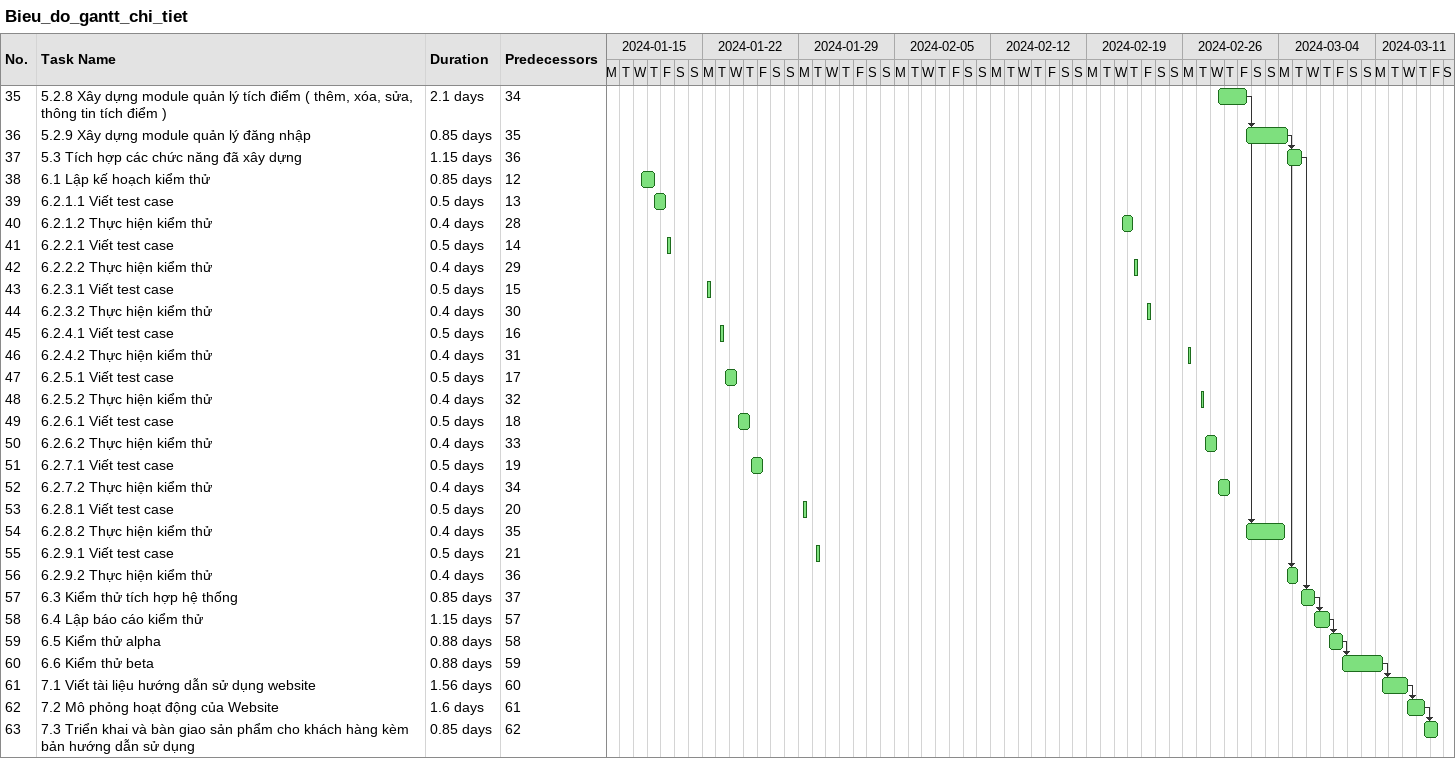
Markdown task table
Bieu_do_gantt_chi_tiet

| ID | Task | Duration | Start | Finish | Predecessors |
|---|---|---|---|---|---|
| 35 | 5.2.8 Xây dựng module quản lý tích điểm ( thêm, xóa, sửa, thông tin tích điểm ) | 2.1d | 2024-02-28 | 2024-03-01 | 34 |
| 36 | 5.2.9 Xây dựng module quản lý đăng nhập | 0.85d | 2024-03-01 | 2024-03-04 | 35 |
| 37 | 5.3 Tích hợp các chức năng đã xây dựng | 1.15d | 2024-03-04 | 2024-03-05 | 36 |
| 38 | 6.1 Lập kế hoạch kiểm thử | 0.85d | 2024-01-17 | 2024-01-18 | 12 |
| 39 | 6.2.1.1 Viết test case | 0.5d | 2024-01-18 | 2024-01-19 | 13 |
| 40 | 6.2.1.2 Thực hiện kiểm thử | 0.4d | 2024-02-21 | 2024-02-22 | 28 |
| 41 | 6.2.2.1 Viết test case | 0.5d | 2024-01-19 | 2024-01-19 | 14 |
| 42 | 6.2.2.2 Thực hiện kiểm thử | 0.4d | 2024-02-22 | 2024-02-22 | 29 |
| 43 | 6.2.3.1 Viết test case | 0.5d | 2024-01-22 | 2024-01-22 | 15 |
| 44 | 6.2.3.2 Thực hiện kiểm thử | 0.4d | 2024-02-23 | 2024-02-23 | 30 |
| 45 | 6.2.4.1 Viết test case | 0.5d | 2024-01-23 | 2024-01-23 | 16 |
| 46 | 6.2.4.2 Thực hiện kiểm thử | 0.4d | 2024-02-26 | 2024-02-26 | 31 |
| 47 | 6.2.5.1 Viết test case | 0.5d | 2024-01-23 | 2024-01-24 | 17 |
| 48 | 6.2.5.2 Thực hiện kiểm thử | 0.4d | 2024-02-27 | 2024-02-27 | 32 |
| 49 | 6.2.6.1 Viết test case | 0.5d | 2024-01-24 | 2024-01-25 | 18 |
| 50 | 6.2.6.2 Thực hiện kiểm thử | 0.4d | 2024-02-27 | 2024-02-28 | 33 |
| 51 | 6.2.7.1 Viết test case | 0.5d | 2024-01-25 | 2024-01-26 | 19 |
| 52 | 6.2.7.2 Thực hiện kiểm thử | 0.4d | 2024-02-28 | 2024-02-29 | 34 |
| 53 | 6.2.8.1 Viết test case | 0.5d | 2024-01-29 | 2024-01-29 | 20 |
| 54 | 6.2.8.2 Thực hiện kiểm thử | 0.4d | 2024-03-01 | 2024-03-04 | 35 |
| 55 | 6.2.9.1 Viết test case | 0.5d | 2024-01-30 | 2024-01-30 | 21 |
| 56 | 6.2.9.2 Thực hiện kiểm thử | 0.4d | 2024-03-04 | 2024-03-05 | 36 |
| 57 | 6.3 Kiểm thử tích hợp hệ thống | 0.85d | 2024-03-05 | 2024-03-06 | 37 |
| 58 | 6.4 Lập báo cáo kiểm thử | 1.15d | 2024-03-06 | 2024-03-07 | 57 |
| 59 | 6.5 Kiểm thử alpha | 0.88d | 2024-03-07 | 2024-03-08 | 58 |
| 60 | 6.6 Kiểm thử beta | 0.88d | 2024-03-08 | 2024-03-11 | 59 |
| 61 | 7.1 Viết tài liệu hướng dẫn sử dụng website | 1.56d | 2024-03-11 | 2024-03-13 | 60 |
| 62 | 7.2 Mô phỏng hoạt động của Website | 1.6d | 2024-03-13 | 2024-03-14 | 61 |
| 63 | 7.3 Triển khai và bàn giao sản phẩm cho khách hàng kèm bản hướng dẫn sử dụng | 0.85d | 2024-03-14 | 2024-03-15 | 62 |
